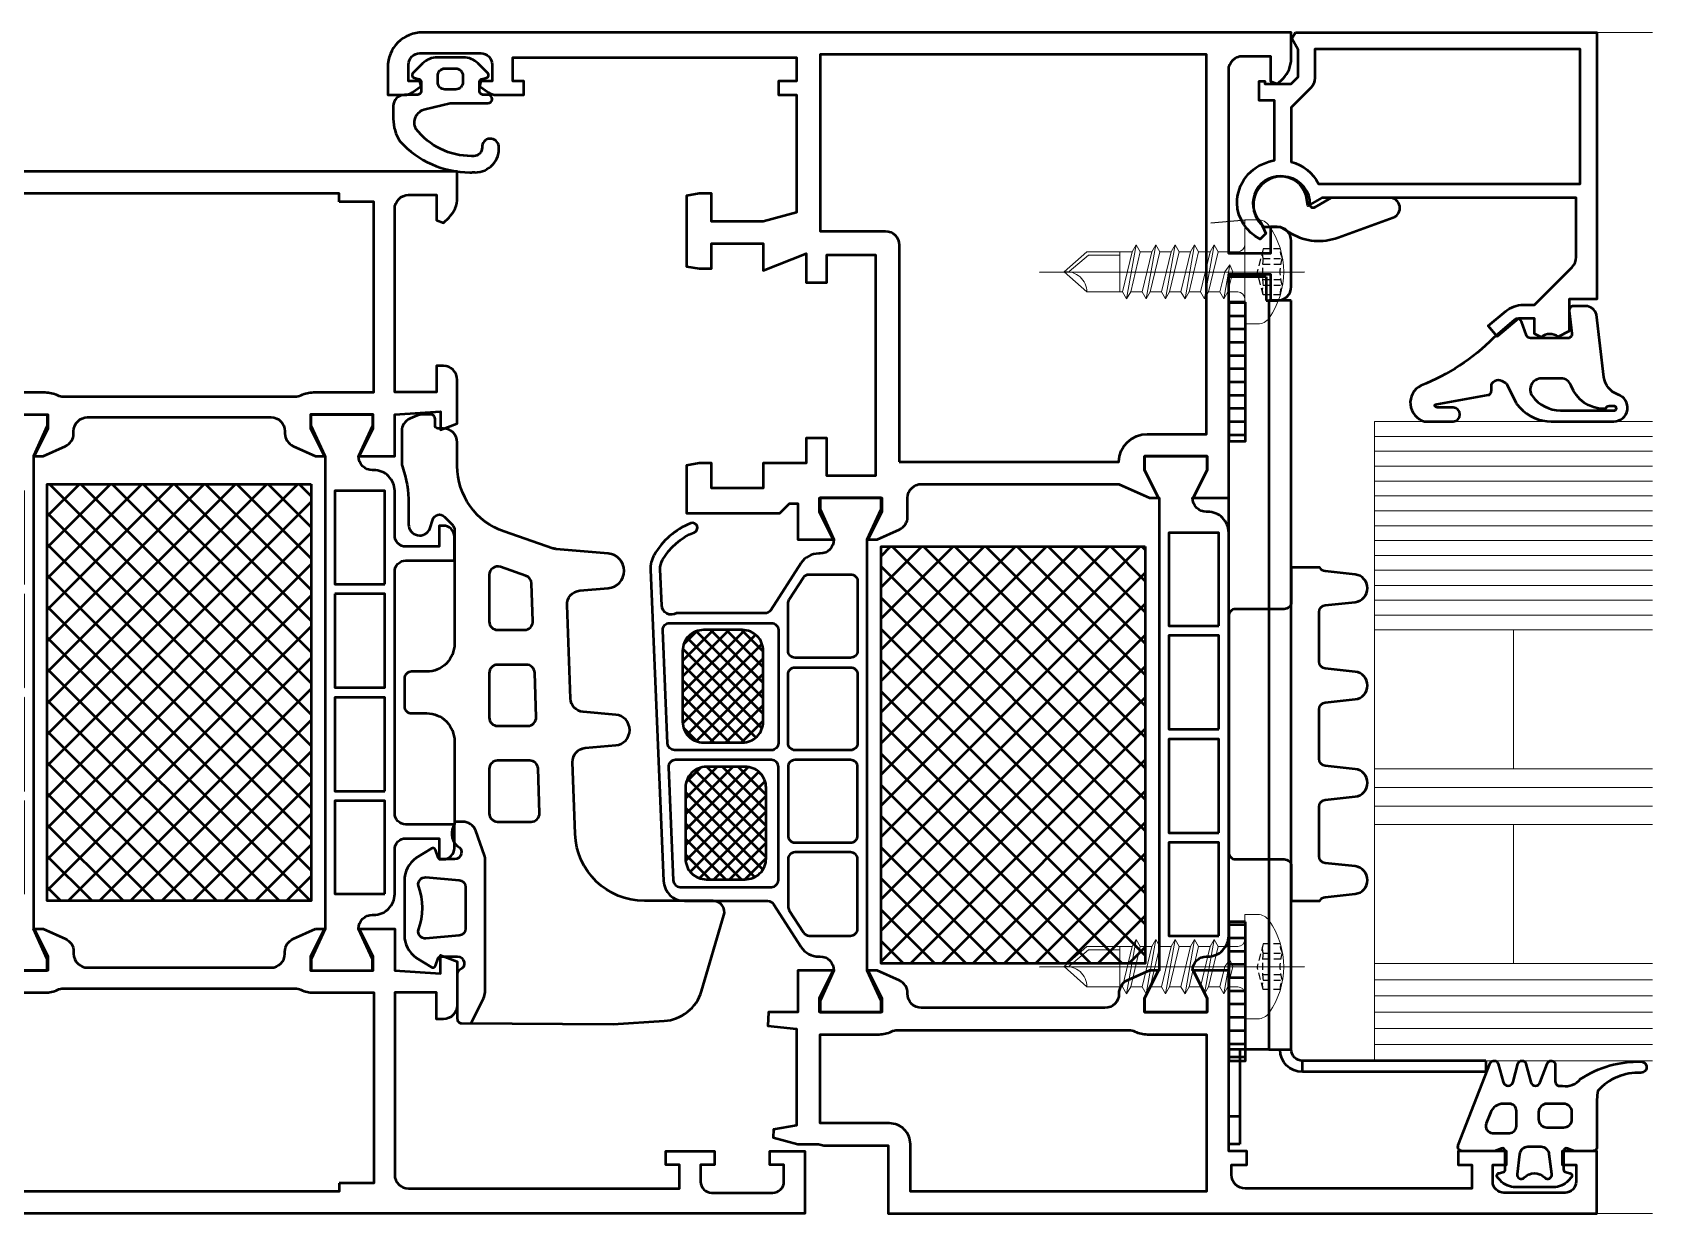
# Model space of a CAD drawing. Header units: millimetres. Extents: x -1598 to 10110, y -2803 to 662.
# Drawn here: x 2552.6 to 2669.1, y -729.4 to -644.4 of the extents above; entities that cross this region are included whole.
import ezdxf

# ---------------------------------------------------------------- set-up
doc = ezdxf.new("R2010")
doc.units = ezdxf.units.MM
doc.linetypes.add('CENTER', pattern=[50.8, 31.75, -6.35, 6.35, -6.35])
doc.linetypes.add('VERDECKT', pattern=[0.75, 0.5, -0.25])
for name, color, linetype, lineweight in [('AM_5', 3, 'Continuous', 25), ('AM_C', 50, 'Continuous', 50), ('AM_S', 80, 'Continuous', 50), ('CONT2', 2, 'Continuous', 0), ('Cont3', 70, 'Continuous', 18)]:
    doc.layers.add(name, color=color, linetype=linetype, lineweight=lineweight)
doc.layers.add('CENT_18', color=3, linetype='CENTER')
doc.layers.add('HIDE_18', color=3, linetype='VERDECKT')

# ---------------------------------------------------------------- blocks, each defined once
blk = doc.blocks.new('WS4070448')
for p, q in [((6.62, -8.64), (6.62, -11)), ((6.62, -8.64), (9.52, -8.64)), ((9.52, -11), (9.52, -8.64)), ((6.62, -11), (8.07, -12.64)), ((8.07, -12.64), (9.52, -11))]:
    blk.add_line(p, q)
blk.add_lwpolyline([(11.39, 2.11, 0.314856), (4.74, 2.11, 0.244912), (4.32, 1.29), (4.32, 0.36), (11.82, 0.36), (11.82, 1.29, 0.244912), (11.39, 2.11, 0.138291)], format="xyb")
for points in [[(6.12, -1.14), (6.62, -1.43), (8.07, -1.08), (8.57, -0.71), (8.07, -0.51), (6.62, -0.85)], [(6.12, -2.54), (6.62, -2.83), (9.52, -2.14), (10.02, -1.85), (9.52, -1.56), (6.62, -2.25)], [(6.12, -3.94), (6.62, -4.23), (9.52, -3.54), (10.02, -3.25), (9.52, -2.96), (6.62, -3.65)], [(6.12, -5.34), (6.62, -5.63), (9.52, -4.94), (10.02, -4.65), (9.52, -4.36), (6.62, -5.05)], [(6.12, -6.74), (6.62, -7.03), (9.52, -6.34), (10.02, -6.05), (9.52, -5.76), (6.62, -6.45)], [(6.12, -8.14), (6.62, -8.43), (9.52, -7.74), (10.02, -7.45), (9.52, -7.16), (6.62, -7.85)]]:
    blk.add_lwpolyline(points, close=True)
for points in [[(6.12, -1.14), (8.57, -0.71)], [(6.62, -0.14), (6.62, -0.85)], [(9.52, -0.14), (9.52, -1.56)], [(6.12, -2.54), (10.02, -1.85)], [(6.62, -1.43), (6.62, -1.85)], [(6.62, -1.43), (6.62, -2.25)], [(6.62, -1.43), (6.62, -2.25)], [(9.52, -2.14), (9.52, -2.96)], [(6.12, -3.94), (10.02, -3.25)], [(6.62, -2.83), (6.62, -3.65)], [(6.12, -5.34), (10.02, -4.65)], [(6.62, -4.23), (6.62, -5.05)], [(9.52, -3.54), (9.52, -4.36)], [(6.62, -5.63), (6.62, -6.45)], [(9.52, -4.94), (9.52, -5.76)], [(6.12, -6.74), (10.02, -6.05)], [(9.52, -6.34), (9.52, -7.16)], [(6.12, -8.14), (10.02, -7.45)], [(6.62, -7.03), (6.62, -7.85)], [(9.52, -7.74), (9.52, -8.64)], [(6.62, -8.43), (6.62, -8.64)], [(9.27, -8.64), (9.27, -10.89), (8.1, -12.28)], [(9.52, -9.14), (9.52, -9.96)], [(6.62, -9.83), (6.62, -10.65)]]:
    blk.add_lwpolyline(points)
for centre, radius, start, end in [((6.12, -0.14), 0.5, 0, 90), ((10.02, -0.14), 0.5, 90, 180), ((6.61, -12.47), 1.47, 353.4244, 89.6688)]:
    blk.add_arc(centre, radius, start, end)
at = {"layer": 'CENT_18'}
blk.add_line((8.05, -14.4), (8.07, 4.66), dxfattribs=at)
at = {"layer": 'HIDE_18'}
for p, q in [((7.1, 1.69), (7.1, 3.08)), ((7.51, 1.69), (7.51, 2.97)), ((8.63, 1.69), (8.63, 2.97)), ((9.04, 1.69), (9.04, 3.08))]:
    blk.add_line(p, q, dxfattribs=at)
for points in [[(6.42, 2.92), (6.42, 1.69)], [(9.72, 2.92), (9.72, 1.69)], [(6.42, 1.69), (8.07, 1.25)], [(9.72, 1.69), (8.07, 1.25)]]:
    blk.add_lwpolyline(points, dxfattribs=at)
for centre, radius, start, end in [((6.48, 4.2), 1.28, 267.2848, 298.8872), ((8.07, 5.85), 2.94, 250.6988, 289.3012), ((9.66, 4.2), 1.28, 241.1128, 272.7152), ((6.76, 2.85), 1.21, 253.6643, 286.3357), ((8.07, 11.78), 10.13, 264.4948, 275.5052), ((9.38, 2.85), 1.21, 253.6643, 286.3357)]:
    blk.add_arc(centre, radius, start, end, dxfattribs=at)
blk = doc.blocks.new('WI1910146')
for points in [[(-57.5, 30.2), (-57.5, 29.55), (-59.5, 30.55), (-60.5, 30.55), (-60.5, 26.05), (-59.5, 26.05), (-57.5, 27.05), (-57.5, 24.5), (-60.5, 24.5), (-60.5, 22.4), (-61.5, 22.35), (-61.7, 24.4), (-68.65, 24.4), (-68.94, 22.75), (-69.52, 22.72), (-70, 24.5), (-70, 26), (-70.1, 26.37), (-70.1, 31), (-75, 31), (-75, 82), (-70.5, 82), (-70.5, 79.5), (-71.5, 79.5), (-71.5, 80.5), (-72.7, 80.5, 0.414214), (-73.5, 79.7), (-73.5, 75.3, 0.414214), (-72.7, 74.5), (-71.5, 74.5), (-71.5, 75.5), (-70.5, 75.5), (-70.5, 72), (-71.5, 72), (-71.5, 73), (-73.2, 73), (-73.2, 56.7, 0.414214), (-72.2, 55.7), (-71.5, 55.7), (-71.5, 56.8), (-70.5, 56.8), (-70.5, 55.5), (-57.5, 55.5), (-57.5, 52.95), (-59.5, 53.95), (-60.5, 53.95), (-60.5, 49.45), (-59.5, 49.45), (-57.5, 50.45), (-57.5, 49.8), (-58.23, 48.19, -0.301742), (-59.17, 47.6, 0.422452), (-60.2, 46.6), (-60.2, 33.4, 0.422452), (-59.17, 32.4, -0.301742), (-58.23, 31.81), (-57.5, 30.2)], [(-23.5, 32.4, 0.414214), (-22.5, 33.4), (-22.5, 47.6), (-23.5, 49.8), (-23.5, 50.45), (-21.5, 49.45), (-20.5, 49.45), (-20.5, 53.95), (-21.5, 53.95), (-23.5, 52.95), (-23.5, 55.5), (-7.4, 55.5), (-7.4, 58.5), (-9.3, 58.5), (-9.3, 59, -0.414214), (-8.3, 60), (-5, 60, -0.414214), (-4, 59), (-4, 58.5), (-5.9, 58.5), (-5.9, 55.5), (7.3, 55.5, 0.414214), (8.3, 56.5), (8.3, 58.5), (6.5, 58.5), (6.29, 59.01), (6.69, 59.41, -0.198912), (8.1, 60), (10, 60), (10, -2.5, -0.414214), (7.5, -5), (5.5, -5), (5.5, -3.81, -0.153102), (5.68, -3.24), (6.14, -2.59), (6.5, -2.7), (6.5, -3.5), (7.7, -3.5, 0.414214), (8.5, -2.7), (8.5, 1.7, 0.414214), (7.7, 2.5), (6.5, 2.5), (6.5, 1.7), (6.14, 1.59), (5.68, 2.24, -0.153102), (5.5, 2.81), (5.5, 4.8), (6.5, 4.8), (6.5, 4), (8.2, 4), (8.2, 24.4), (6.5, 24.4), (6.5, 23.1), (5.5, 23.1), (5.5, 24.4), (-2.96, 24.4), (-3.6, 22), (-3.6, 18.3), (-1.6, 18.3), (-1.6, 17.4), (-1.76, 16.5), (-6.84, 16.5), (-7, 17.4), (-7, 18.3), (-5.2, 18.3), (-5.2, 22), (-7.14, 22), (-5.9, 25.1), (-8, 25.1), (-8, 26.6), (-6, 26.6), (-6, 30.1), (-21.9, 30.1), (-21.9, 26.6), (-19.2, 26.6), (-19.2, 25.1), (-21, 25.1), (-21, 22), (-22.8, 22), (-22.8, 18.3), (-21, 18.3), (-21, 17.4), (-21.16, 16.5), (-24.6, 16.5), (-24.6, 23.2), (-23.9, 23.9), (-23.9, 24.5), (-26.5, 24.5), (-26.5, 27.05), (-24.5, 26.05), (-23.5, 26.05), (-23.5, 30.55), (-24.5, 30.55), (-26.5, 29.55), (-26.5, 30.2), (-25.77, 31.81, -0.294108), (-24.86, 32.4), (-23.5, 32.4)], [(-57.5, 52.9, 0.414214), (-56.5, 53.9), (-56.5, 54, -0.414214), (-55, 55.5), (-26, 55.5, -0.414214), (-24.5, 54), (-24.5, 53.9, 0.414214), (-23.5, 52.9), (-23.5, 52.95), (-21.5, 53.95), (-20.5, 53.95), (-20.5, 49.45), (-21.5, 49.45), (-23.5, 50.45), (-23.5, 50.5), (-57.5, 50.5), (-57.5, 50.45), (-59.5, 49.45), (-60.5, 49.45), (-60.5, 53.95), (-59.5, 53.95), (-57.5, 52.95), (-57.5, 52.9)], [(-62.1, 49.65), (-62.1, 53.9), (-73.4, 53.9), (-73.4, 32.6), (-70, 32.6, -0.414214), (-68.5, 31.1), (-68.5, 26.1), (-62.1, 26.1), (-62.1, 30.35, -0.112281), (-61.9, 31.24, 0.112281), (-61.8, 31.67), (-61.8, 48.33, 0.112281), (-61.9, 48.76, -0.112281), (-62.1, 49.65)], [(-20.9, 31.8), (-20.9, 47.6, 0.407087), (-18.9, 49.65), (-18.9, 53.9), (8.4, 53.9), (8.4, 26.1), (-4.3, 26.1), (-4.3, 30.8, 0.414214), (-5.3, 31.8), (-20.9, 31.8)], [(-28.18, 24.75), (-31.57, 22.55, 0.253968), (-31.8, 22.13), (-31.8, 15.77, 0.569247), (-31.23, 14.71), (-28.65, 14.6, 0.139453), (-27.96, 14.77, 0.173382), (-25.98, 17.05, -1), (-25.32, 16.8, -0.173382), (-27.62, 14.16, -0.139453), (-28.68, 13.9), (-51.06, 14.84, -0.401995), (-52.5, 16.34), (-52.5, 22.33, 0.253968), (-52.73, 22.75), (-55.82, 24.75, -0.253968), (-56.5, 26.01), (-56.5, 26.1, 0.414214), (-57.5, 27.1), (-57.5, 27.1), (-57.5, 27.1), (-57.5, 27.1), (-59.7, 26.1), (-60.5, 26.1), (-60.5, 30.5), (-59.7, 30.5), (-57.5, 29.5), (-26.5, 29.5), (-24.3, 30.5), (-23.5, 30.5), (-23.5, 26.1), (-24.3, 26.1), (-26.5, 27.1, 0.414214), (-27.5, 26.1), (-27.5, 26.01, -0.253968), (-28.18, 24.75)], [(-53.19, 23.88), (-54.77, 24.91, -0.253968), (-55, 25.33), (-55, 28.3, -0.414214), (-54.5, 28.8), (-49.5, 28.8, -0.414214), (-49, 28.3), (-49, 24.3, -0.414214), (-49.5, 23.8), (-52.91, 23.8, -0.144993), (-53.19, 23.88)], [(-48.3, 28.3, -0.414214), (-47.8, 28.8), (-42.85, 28.8, -0.414214), (-42.35, 28.3), (-42.35, 24.3, -0.414214), (-42.85, 23.8), (-47.8, 23.8, -0.414214), (-48.3, 24.3), (-48.3, 28.3)], [(-41.65, 28.3), (-41.65, 24.3, 0.414214), (-41.15, 23.8), (-36.2, 23.8, 0.414214), (-35.7, 24.3), (-35.7, 28.3, 0.414214), (-36.2, 28.8), (-41.15, 28.8, 0.414214), (-41.65, 28.3)], [(-30.81, 23.88), (-29.23, 24.91, 0.253968), (-29, 25.33), (-29, 28.3, 0.414214), (-29.5, 28.8), (-34.5, 28.8, 0.414214), (-35, 28.3), (-35, 24.3, 0.414214), (-34.5, 23.8), (-31.09, 23.8, 0.144993), (-30.81, 23.88)], [(-42.87, 15.2), (-51.02, 15.54, -0.401995), (-51.5, 16.04), (-51.5, 22.6, -0.414214), (-51, 23.1), (-42.85, 23.1, -0.414214), (-42.35, 22.6), (-42.35, 15.7, -0.426538), (-42.87, 15.2)], [(-41.17, 15.13), (-33.02, 14.78, 0.426538), (-32.5, 15.28), (-32.5, 22.6, 0.414214), (-33, 23.1), (-41.15, 23.1, 0.414214), (-41.65, 22.6), (-41.65, 15.63, 0.401995), (-41.17, 15.13)]]:
    blk.add_lwpolyline(points, format="xyb", close=True)
for points in [[(-55, 54.8), (-48.3, 54.8), (-48.3, 51.2), (-55, 51.2), (-55, 54.8)], [(-47.6, 54.8), (-40.85, 54.8), (-40.85, 51.2), (-47.6, 51.2), (-47.6, 54.8)], [(-40.15, 54.8), (-33.4, 54.8), (-33.4, 51.2), (-40.15, 51.2), (-40.15, 54.8)], [(-32.7, 54.8), (-26, 54.8), (-26, 51.2), (-32.7, 51.2), (-32.7, 54.8)]]:
    blk.add_lwpolyline(points, close=True)
blk = doc.blocks.new('WI3991007')
for points in [[(0, 0.3), (0, 22), (-19.2, 22), (-19.2, 20), (-21.5, 20), (-21.9, 19.21, -0.339409), (-21.93, 17.99), (-21.7, 17.5), (-20.6, 17.5), (-20.6, 16.35), (-21.88, 14.82), (-21.12, 14.18), (-20.07, 15.43, 0.176327), (-19.6, 16.71), (-19.6, 17.5), (-16.89, 20.21, -0.201449), (-16.18, 20.5), (-11.9, 20.5), (-11.9, 2.2), (-12.48, 1.19), (-12.04, 1.13, -1.373176), (-13.64, -2.22), (-14.47, -1.83), (-14.87, -2.23, 0.274409), (-12.3, -3.9, 0.341999), (-9.3, -1.58), (-9.2, -1.2), (-4.9, -1.2), (-4.9, -2.3), (-3.5, -2.3), (-3.5, -1.9), (-3.7, -1.9), (-3.7, 0), (-3.2, 0.5), (-1.25, 0.5), (-0.45, 0.04), (0, 0.3)], [(-3.99, 1.41), (-5.4, 0), (-9.31, 0, 0.213458), (-10.9, 1.97), (-10.9, 20.8), (-1.2, 20.8), (-1.2, 1.7), (-3.28, 1.7, 0.198912), (-3.99, 1.41)]]:
    blk.add_lwpolyline(points, format="xyb", close=True)
blk = doc.blocks.new('WI1311073')
for points in [[(20.5, 29.8), (20.5, 30.5), (18.3, 29.5), (17.5, 29.5), (17.5, 33.9), (18.3, 33.9), (20.5, 32.9), (20.5, 35.5), (17.5, 35.5), (17.28, 38.8), (18.59, 38.8), (18.15, 40), (15, 40, 0.414214), (14, 39), (14, 38.5), (15.9, 38.5), (15.9, 35.5), (2.8, 35.5, -0.414214), (1.8, 36.5), (1.8, 56), (3.5, 56), (3.5, 55), (4.5, 55), (4.5, 58.5), (3.5, 58.5), (3.5, 57.5), (2.3, 57.5, -0.414214), (1.5, 58.3), (1.5, 62.7, -0.414214), (2.3, 63.5), (3.5, 63.5), (3.5, 62.5), (4.5, 62.5), (4.5, 65), (0, 65), (0, 0), (1.9, 0, 0.198912), (3.31, 0.59), (3.71, 0.99), (3.5, 1.5), (1.7, 1.5), (1.7, 3.5, -0.414214), (2.7, 4.5), (15.9, 4.5), (15.9, 1.5), (14, 1.5), (14, 1, 0.414214), (15, 0), (18.15, 0), (18.59, 1.2), (17.28, 1.2), (17.5, 4.5), (20.5, 4.5), (20.5, 7.1), (18.3, 6.1), (17.5, 6.1), (17.5, 10.5), (18.3, 10.5), (20.5, 9.5), (20.5, 10.2), (19.77, 11.81, 0.294108), (18.86, 12.4), (18.7, 12.4, -0.414214), (17.7, 13.4), (17.7, 26.6, -0.414214), (18.7, 27.6), (18.86, 27.6, 0.294108), (19.77, 28.19), (20.5, 29.8)], [(54.5, 32.9), (54.5, 32.95), (56.5, 33.95), (57.5, 33.95), (57.5, 29.45), (56.5, 29.45), (54.5, 30.45), (54.5, 30.5), (20.5, 30.5), (20.5, 30.45), (18.5, 29.45), (17.5, 29.45), (17.5, 33.95), (18.5, 33.95), (20.5, 32.95), (20.5, 32.9, 0.414214), (21.5, 33.9), (21.5, 34, -0.414214), (23, 35.5), (26.2, 35.5, 0.414214), (27, 36.3), (27, 38.7), (25.5, 38.7), (25.5, 39, -0.414214), (26.3, 39.8), (28, 39.8), (28, 36.3, 0.414214), (28.8, 35.5), (46.2, 35.5, 0.414214), (47, 36.3), (47, 39.8), (48.7, 39.8, -0.414214), (49.5, 39), (49.5, 38.7), (48, 38.7), (48, 36.3, 0.414214), (48.8, 35.5), (52, 35.5, -0.414214), (53.5, 34), (53.5, 33.9, 0.414214), (54.5, 32.9)], [(54.5, 10.2), (55.23, 11.81, -0.294108), (56.14, 12.4), (56.3, 12.4, 0.414214), (57.3, 13.4), (57.3, 26.6, 0.414214), (56.3, 27.6), (56.14, 27.6, -0.294108), (55.23, 28.19), (54.5, 29.8), (54.5, 30.5), (56.7, 29.5), (57.5, 29.5), (57.5, 33.9), (56.7, 33.9), (54.5, 32.9), (54.5, 35.5), (57.5, 35.5), (57.72, 38.8), (56.41, 38.8), (56.85, 40), (60, 40, -0.414214), (61, 39), (61, 38.5), (59.1, 38.5), (59.1, 35.5), (72.3, 35.5, 0.414214), (73.3, 36.5), (73.3, 38.5), (71.5, 38.5), (71.29, 39.01), (71.69, 39.41, -0.198912), (73.1, 40), (75, 40), (75, 0), (73.1, 0, -0.198912), (71.69, 0.59), (71.29, 0.99), (71.5, 1.5), (73.3, 1.5), (73.3, 3.5, 0.414214), (72.3, 4.5), (59.1, 4.5), (59.1, 1.5), (61, 1.5), (61, 1, -0.414214), (60, 0), (56.85, 0), (56.41, 1.2), (57.72, 1.2), (57.5, 4.5), (54.5, 4.5), (54.5, 7.1), (56.7, 6.1), (57.5, 6.1), (57.5, 10.5), (56.7, 10.5), (54.5, 9.5), (54.5, 10.2)], [(2.2, 31.5), (1.6, 31.5), (1.6, 8.5), (2.2, 8.5), (2.2, 6), (15.9, 6), (15.9, 10.35, -0.112281), (16.1, 11.24, 0.112281), (16.2, 11.67), (16.2, 28.33, 0.112281), (16.1, 28.76, -0.112281), (15.9, 29.65), (15.9, 34), (2.2, 34), (2.2, 31.5)], [(72.8, 31.5), (73.4, 31.5), (73.4, 8.5), (72.8, 8.5), (72.8, 6), (59.1, 6), (59.1, 10.35, 0.112281), (58.9, 11.24, -0.112281), (58.8, 11.67), (58.8, 28.33, -0.112281), (58.9, 28.76, 0.112281), (59.1, 29.65), (59.1, 34), (72.8, 34), (72.8, 31.5)], [(54.5, 7.1), (54.5, 7.05), (56.5, 6.05), (57.5, 6.05), (57.5, 10.55), (56.5, 10.55), (54.5, 9.55), (54.5, 9.5), (20.5, 9.5), (20.5, 9.55), (18.5, 10.55), (17.5, 10.55), (17.5, 6.05), (18.5, 6.05), (20.5, 7.05), (20.5, 7.1, -0.414214), (21.5, 6.1), (21.5, 6, 0.414214), (23, 4.5), (26.2, 4.5, -0.414214), (27, 3.7), (27, 1.3), (25.5, 1.3), (25.5, 1, 0.414214), (26.3, 0.2), (28, 0.2), (28, 3.7, -0.414214), (28.8, 4.5), (46.2, 4.5, -0.414214), (47, 3.7), (47, 0.2), (48.7, 0.2, 0.414214), (49.5, 1), (49.5, 1.3), (48, 1.3), (48, 3.7, -0.414214), (48.8, 4.5), (52, 4.5, 0.414214), (53.5, 6), (53.5, 6.1, -0.414214), (54.5, 7.1)]]:
    blk.add_lwpolyline(points, format="xyb", close=True)
for points in [[(23, 34.8), (29.7, 34.8), (29.7, 31.2), (23, 31.2), (23, 34.8)], [(30.4, 34.8), (37.15, 34.8), (37.15, 31.2), (30.4, 31.2), (30.4, 34.8)], [(44.6, 31.2), (37.85, 31.2), (37.85, 34.8), (44.6, 34.8), (44.6, 31.2)], [(45.3, 34.8), (52, 34.8), (52, 31.2), (45.3, 31.2), (45.3, 34.8)], [(23, 5.2), (29.7, 5.2), (29.7, 8.8), (23, 8.8), (23, 5.2)], [(30.4, 5.2), (37.15, 5.2), (37.15, 8.8), (30.4, 8.8), (30.4, 5.2)], [(44.6, 8.8), (37.85, 8.8), (37.85, 5.2), (44.6, 5.2), (44.6, 8.8)], [(45.3, 5.2), (52, 5.2), (52, 8.8), (45.3, 8.8), (45.3, 5.2)]]:
    blk.add_lwpolyline(points, close=True)
blk = doc.blocks.new('WI4010016')
for points in [[(1.19, 1.96, -0.346133), (1.8, 1.18), (1.8, 0.3, -0.449698), (1.46, 0), (-0.16, 0.2, 0.449698), (-0.5, -0.1), (-0.5, -2.79, 0.315299), (-0.3, -3.07), (0.7, -3.44, -0.548619), (0.81, -3.93), (-0.5, -5.46, 0.104737), (-3.91, -10.66, -0.684728), (-6.5, -10.42), (-6.5, -8.36, -1), (-5.5, -8.36), (-5.5, -9.42, 0.287601), (-5.34, -9.69, 0.156883), (-5.25, -9.53), (-4.59, -5.82, -0.041381), (-4.57, -5.74), (-4.52, -5.69, -0.200274), (-4.31, -5.6), (-4, -5.6, 0.57735), (-3.57, -4.85), (-3.72, -4.58, 0.149451), (-3.85, -4.46), (-5.14, -3.83, -0.069927), (-5.25, -3.76), (-5.51, -3.53, -0.212557), (-6.5, -1.3), (-6.5, 3.2, -0.852431), (-4.55, 3.51, 0.291336), (-3.3, 2.49), (1.19, 1.96)], [(-3.4, -2, -0.612992), (-4.67, -2.65, -0.239931), (-5.7, -0.63), (-5.7, 3.25, -1), (-5.4, 3.25), (-5.4, 2.88, -0.317837), (-5.6, 2.6), (-5.6, 2.51, 0.317975), (-3.93, 0.15, -0.317975), (-3.4, -0.6), (-3.4, -2)]]:
    blk.add_lwpolyline(points, format="xyb", close=True)
blk = doc.blocks.new('WI4010045')
blk.add_lwpolyline([(-5.57, 6.28, -0.447387), (-3.69, 7.99, -0.968388), (-3.78, 6.78, 0.42522), (-4.4, 6.18), (-4.4, 6.02, 0.233084), (-2.44, 2.03), (-2.44, 2.03, 0.487038), (-1.02, 2.7), (-0.6, 4.5), (-0.6, 7.2, -1), (0, 7.2), (0, 6.9, 0.414214), (0.3, 6.6), (0.95, 6.6, 0.339454), (1.14, 6.75), (1.23, 7.1, -0.57735), (1.57, 7.19), (2.26, 6.5, -0.198912), (2.7, 5.44), (2.7, 3.56, -0.198912), (2.26, 2.5), (1.57, 1.81, -0.57735), (1.23, 1.9), (1.14, 2.25, 0.339454), (0.95, 2.4), (0.3, 2.4, 0.414214), (0, 2.1), (0, 1.2, -0.414214), (-0.8, 0.4), (-1.72, 0.4, -0.144358), (-3.34, 0.88, -0.211202), (-5.57, 5.91), (-5.57, 6.03, 0.007248), (-5.57, 6.3)], format="xyb")
blk.add_lwpolyline([(0.9, 3.6), (1.4, 3.6, 0.414214), (1.9, 4.1), (1.9, 4.9, 0.414214), (1.4, 5.4), (0.9, 5.4, 0.414214), (0.4, 4.9), (0.4, 4.1, 0.414214), (0.9, 3.6)], format="xyb", close=True)
blk = doc.blocks.new('WI4030187')
h = blk.add_hatch()
h.set_pattern_fill('LINE', color=256, scale=0.3, angle=90)
h.paths.add_polyline_path([(5, 0), (5, 1.2), (-5, 1.2), (-5, 0)])
blk.add_lwpolyline([(5, 1.2), (5, 0), (-5, 0), (-5, 1.2), (5, 1.2)], close=True)
blk = doc.blocks.new('WI4080403')
for p, q in [((-56.5, 14), (-56.5, 0.8)), ((-55.7, 14), (-56.5, 14)), ((-55.7, 14), (-55.7, 0.8)), ((-56.5, 0.8), (-55.7, 0.8)), ((-54.9, -1.6), (-54.9, 0)), ((-54.9, 0), (-1, 0)), ((-1, 0), (-1, -1.6)), ((-1, -1.6), (-54.9, -1.6)), ((-54.9, -1.6), (-54.9, -4.5)), ((-1, -1.8), (-1, -1.6)), ((0.7, -1.8), (-1, -1.8)), ((0.7, -1.8), (0.7, -4.5)), ((-61.7, -3.7), (-61.7, -4.5)), ((-59.7, -3.7), (-61.7, -3.7)), ((-61.7, -4.5), (-59.7, -4.5)), ((-59.7, -4.5), (-59.7, -3.7)), ((-54.9, -3.7), (-59.7, -3.7)), ((-59.7, -4.5), (-54.9, -4.5)), ((-54.9, -4.5), (0.7, -4.5))]:
    blk.add_line(p, q)
for radius in [1.6, 0.8]:
    blk.add_arc((-54.9, 0.8), radius, 180, 270)
blk = doc.blocks.new('WI4090112')
h = blk.add_hatch()
h.set_pattern_fill('ANSI37', color=256, scale=0.5)
h.paths.add_polyline_path([(30, 0), (30, 19), (0, 19), (0, 0)])
blk.add_lwpolyline([(30, 19), (0, 19), (0, 0), (30, 0), (30, 19)], close=True)
blk = doc.blocks.new('WI4090121')
h = blk.add_hatch()
h.set_pattern_fill('ANSI37', color=256, scale=0.25, style=0)
h.paths.add_polyline_path([(-1.5, 0), (-6.6, 0, 0.414214), (-8.1, -1.5), (-8.1, -4.3, 0.414214), (-6.6, -5.8), (-1.5, -5.8, 0.414214), (0, -4.3), (0, -1.5, 0.414214)])
blk.add_lwpolyline([(-1.5, -5.8), (-6.6, -5.8, -0.414214), (-8.1, -4.3), (-8.1, -1.5, -0.414214), (-6.6, 0), (-1.5, 0, -0.414214), (0, -1.5), (0, -4.3, -0.414214), (-1.5, -5.8)], format="xyb", close=True)
blk = doc.blocks.new('WI4910016')
for points in [[(-1.14, 14.88, -0.315299), (1.01, 17.57), (6.47, 19.19, -0.501311), (7.5, 18.42), (7.5, 13.47, 0.404026), (12.33, 8.48), (17.48, 8.3, 0.39896), (18.51, 9.21), (18.7, 11.4, -0.916331), (20.9, 11.4), (21.1, 9.05, 0.378866), (22.06, 8.14), (28.79, 7.9, 0.39896), (29.83, 8.81), (30, 10.86, -0.916331), (32.5, 10.86), (32.82, 7.12, 0.061163), (32.87, 6.88), (34.08, 3.37, 0.320103), (38.81, 0), (40.5, 0, -0.414214), (41.5, -1), (41.5, -1.4, 0.414214), (41.7, -1.6), (42.2, -1.6, -0.414214), (42.5, -1.9), (42.5, -2.5, -0.100695), (42.42, -2.89), (42.21, -3.39, -0.300966), (41.29, -4), (39.06, -4, -0.08392), (38.73, -3.94, 0.08392), (36.1, -3.5), (34.6, -3.5, -0.814201), (34.28, -1.97), (34.95, -1.76, 0.566135), (35.15, -0.93), (34.57, -0.35, 0.198912), (34.21, -0.2), (26, -0.2, 0.414214), (24, -2.2), (24, -3.3, -0.414214), (23.5, -3.8), (21.5, -3.8, -0.414214), (21, -3.3), (21, -2.2, 0.414214), (19, -0.2), (13, -0.2, -0.346717), (11.52, -0.08, -0.095559), (11.45, 0.01, 0.800908), (10.5, -0.2), (10.5, -1.19, 0.315299), (10.63, -1.38), (11.17, -1.57, -0.477801), (11.27, -1.86), (10.59, -2.95, -0.244698), (8.95, -3.8), (5.05, -3.8, -0.244698), (3.41, -2.95), (2.73, -1.86), (2.73, -1.86, -0.477801), (2.83, -1.57), (3.37, -1.38, 0.315299), (3.5, -1.19), (3.5, 0, 0.824158), (2.54, 0.19, -0.305615), (2.26, 0), (-1, 0, -0.414214), (-1.3, 0.3), (-1.36, 11.22)], [(13.2, 2.9), (13.2, 5.32, -0.424475), (13.82, 5.92), (17.02, 5.81, -0.404026), (17.6, 5.21), (17.6, 2.9, -0.414214), (17, 2.3), (13.8, 2.3, -0.414214)], [(20.1, 2.9), (20.1, 5.08, -0.424475), (20.72, 5.68), (23.92, 5.57, -0.404026), (24.5, 4.97), (24.5, 2.9, -0.414214), (23.9, 2.3), (20.7, 2.3, -0.414214)], [(30.97, 2.3), (27.6, 2.3, -0.414214), (27, 2.9), (27, 4.84, -0.424475), (27.62, 5.44), (30.35, 5.34, -0.310508), (30.9, 4.94), (31.53, 3.1, -0.515034)], [(4.8, -2.26), (4.8, -2.26, 0.50777), (5.41, -2.79, -0.180982), (8.59, -2.79, 0.50777), (9.2, -2.26), (8.99, 0.14, 0.388879), (8.49, 0.6), (5.51, 0.6, 0.388879), (5.01, 0.14)]]:
    blk.add_lwpolyline(points, format="xyb", close=True)
blk.add_lwpolyline([(-1.3, 1), (0.49, 1.89, -0.116434), (0.94, 2), (10.61, 2, -0.087489), (10.78, 1.97), (12.54, 1.33, -0.315299), (13.2, 0.39), (13.2, -0.2)], format="xyb")
blk = doc.blocks.new('WI4910022')
blk.add_line((0.3, 0), (0.3, 0))
blk.add_lwpolyline([(0, -7.38), (0, -9.7, 0.537715), (0.42, -9.98), (6.32, -7.68, 0.71283), (6.28, -7.11), (4.98, -6.76, -0.767327), (4.98, -6.04), (6.28, -5.69, 0.767327), (6.28, -5.11), (4.96, -4.76, -0.767327), (4.96, -4.08), (6.28, -3.59, 0.876976), (6.2, -3), (5, -3, -0.414214), (4.7, -2.7), (4.7, -2.48, -0.288751), (5.2, -1.18, 0.150709), (6.44, 3.17, 1.016945), (5.64, 3.15, -0.221064), (4.33, 0.05, -0.039181), (3.7, 0), (0.3, 0, 0.414214), (0, -0.3), (0, -1.62), (0.19, -2.13, -0.520567), (0, -2.4), (-1.33, -2.4, -0.36397), (-1.53, -2.23), (-1.58, -1.97, 0.594937), (-1.91, -1.85), (-2.12, -2.05, 0.208), (-2.6, -3.15), (-2.6, -5.85, 0.208), (-2.12, -6.95), (-1.91, -7.15, 0.594937), (-1.58, -7.03), (-1.53, -6.77, -0.36397), (-1.33, -6.6), (0, -6.6, -0.520567), (0.19, -6.87), (0, -7.38)], format="xyb")
for points in [[(2.3, -4.2, -0.414214), (1.7, -3.6), (1.7, -2.4, -0.414214), (2.3, -1.8), (2.8, -1.8, -0.414214), (3.4, -2.4), (3.4, -3.6, -0.414214), (2.8, -4.2)], [(0.3, -4.98, -0.378866), (-0.23, -5.57), (-1.66, -5.75, -0.717695), (-1.91, -5.24, 0.421053), (-1.91, -3.76, -0.717695), (-1.66, -3.25), (-0.23, -3.43, -0.378866), (0.3, -4.02), (0.3, -4.98)], [(1.98, -7.97, -0.527791), (1.3, -7.51), (1.3, -6.3, -0.414214), (1.8, -5.8), (2.9, -5.8, -0.414214), (3.4, -6.3), (3.4, -6.73, -0.30908), (2.76, -7.67)]]:
    blk.add_lwpolyline(points, format="xyb", close=True)
blk = doc.blocks.new('WI4990007')
blk.add_lwpolyline([(23.49, 9.1, 0.900404), (21.51, 9.1), (21.28, 6.95, -0.383864), (20.78, 6.5), (17.22, 6.5, -0.383864), (16.72, 6.95), (16.49, 9.1, 0.900404), (14.51, 9.1), (14.28, 6.95, -0.383864), (13.78, 6.5), (10.22, 6.5, -0.383864), (9.72, 6.95), (9.49, 9.1, 0.900404), (7.51, 9.1), (7.28, 6.95, -0.383864), (6.78, 6.5), (3.22, 6.5, -0.383864), (2.72, 6.95), (2.49, 9.1, 0.900404), (0.51, 9.1), (0.28, 6.95, -0.259042), (0, 6.55), (0, 4.5), (2.5, 4.5, -0.414214), (3, 4), (3, 0.5, 0.414214), (3.5, 0), (20.5, 0, 0.414214), (21, 0.5), (21, 4, -0.414214), (21.5, 4.5), (24, 4.5), (24, 6.55, -0.259042), (23.72, 6.95), (23.49, 9.1)], format="xyb", close=True)
blk = doc.blocks.new('*U159')
for p, q in [((-44.93, 0), (-44.93, 20)), ((-43.86, 0), (-43.86, 20)), ((-42.79, 0), (-42.79, 20)), ((-41.71, 0), (-41.71, 20)), ((-40.64, 0), (-40.64, 20)), ((-39.57, 0), (-39.57, 20)), ((-38.5, 0), (-38.5, 20)), ((-37.43, 0), (-37.43, 20)), ((-36.36, 0), (-36.36, 20)), ((-35.29, 0), (-35.29, 20)), ((-34.21, 0), (-34.21, 20)), ((-33.14, 0), (-33.14, 20)), ((-32.07, 0), (-32.07, 20)), ((-19.67, 0), (-19.67, 20)), ((-18.33, 0), (-18.33, 20)), ((-5.83, 0), (-5.83, 20)), ((-4.67, 0), (-4.67, 20)), ((-3.5, 0), (-3.5, 20)), ((-2.33, 0), (-2.33, 20)), ((-1.17, 0), (-1.17, 20))]:
    blk.add_line(p, q)
for points in [[(-31, 20), (-31, 0), (-46, 0), (-46, 20)], [(-17, 20), (-17, 0), (-21, 0), (-21, 20)], [(0, 20), (0, 0), (-7, 0), (-7, 20)]]:
    blk.add_lwpolyline(points)
for points in [[(-21, 0), (-31, 0), (-31, 10), (-21, 10)], [(-7, 0), (-17, 0), (-17, 10), (-7, 10)]]:
    blk.add_lwpolyline(points, close=True)
blk = doc.blocks.new('WI4020006')
at = {"layer": 'AM_C'}
blk.add_lwpolyline([(0.5, 3.55), (-0.19, 2.35, 0.580267), (-0.02, 2.05, -1.597325), (-1.6, -1.28), (-1.6, -0.12), (-2.07, 0.68, -0.221695), (-2.36, 4.05), (-0.92, 8.02, -0.8391), (0.5, 7.77), (0.5, 3.55)], format="xyb", close=True, dxfattribs=at)

msp = doc.modelspace()

# ---------------------------------------------------------------- linework, layer by layer
at = {"layer": 'AM_5', "color": 3, "linetype": 'Continuous'}
msp.add_line((2637.347438, -658.144665), (2639.836941, -657.915808), dxfattribs=at)
at = {"layer": 'Cont3'}
for p, q in [((2665.136941, -644.435772), (2669.136941, -644.435772)), ((2665.136941, -729.435772), (2669.136941, -729.435772))]:
    msp.add_line(p, q, dxfattribs=at)

# ---------------------------------------------------------------- block references
at = {"layer": 'AM_C', "xscale": -1, "rotation": 270}
for name, p in [('WI4010045', (2578.136941, -648.935772)), ('WI4020006', (2642.456805, -656.838167)), ('WI4080403', (2643.136941, -662.735772)), ('WI4030187', (2638.636941, -668.841133)), ('WI4010016', (2663.136941, -665.935772)), ('WI4910016', (2583.136941, -714.435772)), ('WI4090112', (2553.636941, -706.935772)), ('WI4090112', (2613.636939, -711.435772)), ('WI4090121', (2605.149631, -687.435772)), ('WI4090121', (2605.356083, -697.285772)), ('WI4030187', (2638.636941, -713.435772)), ('WI4910022', (2665.136941, -724.935772))]:
    msp.add_blockref(name, p, dxfattribs=at)
at = {"layer": 'AM_C', "rotation": 270}
msp.add_blockref('WI4990007', (2638.636942, -682.935772), dxfattribs=at)
at = {"layer": 'AM_S', "xscale": -1, "rotation": 270}
for name, p in [('WI1910146', (2583.136941, -654.435772)), ('WI3991007', (2643.136941, -644.435772)), ('WI1311073', (2543.136941, -729.435772))]:
    msp.add_blockref(name, p, dxfattribs=at)
at = {"layer": 'CONT2', "xscale": -1, "rotation": 270}
for p in [(2639.436936, -669.735772), (2639.436936, -719.735772)]:
    msp.add_blockref('WS4070448', p, dxfattribs=at)
at = {"layer": 'CONT2', "rotation": 270}
msp.add_blockref('*U159', (2649.136941, -718.435772), dxfattribs=at)

doc.saveas('drawing.dxf')
